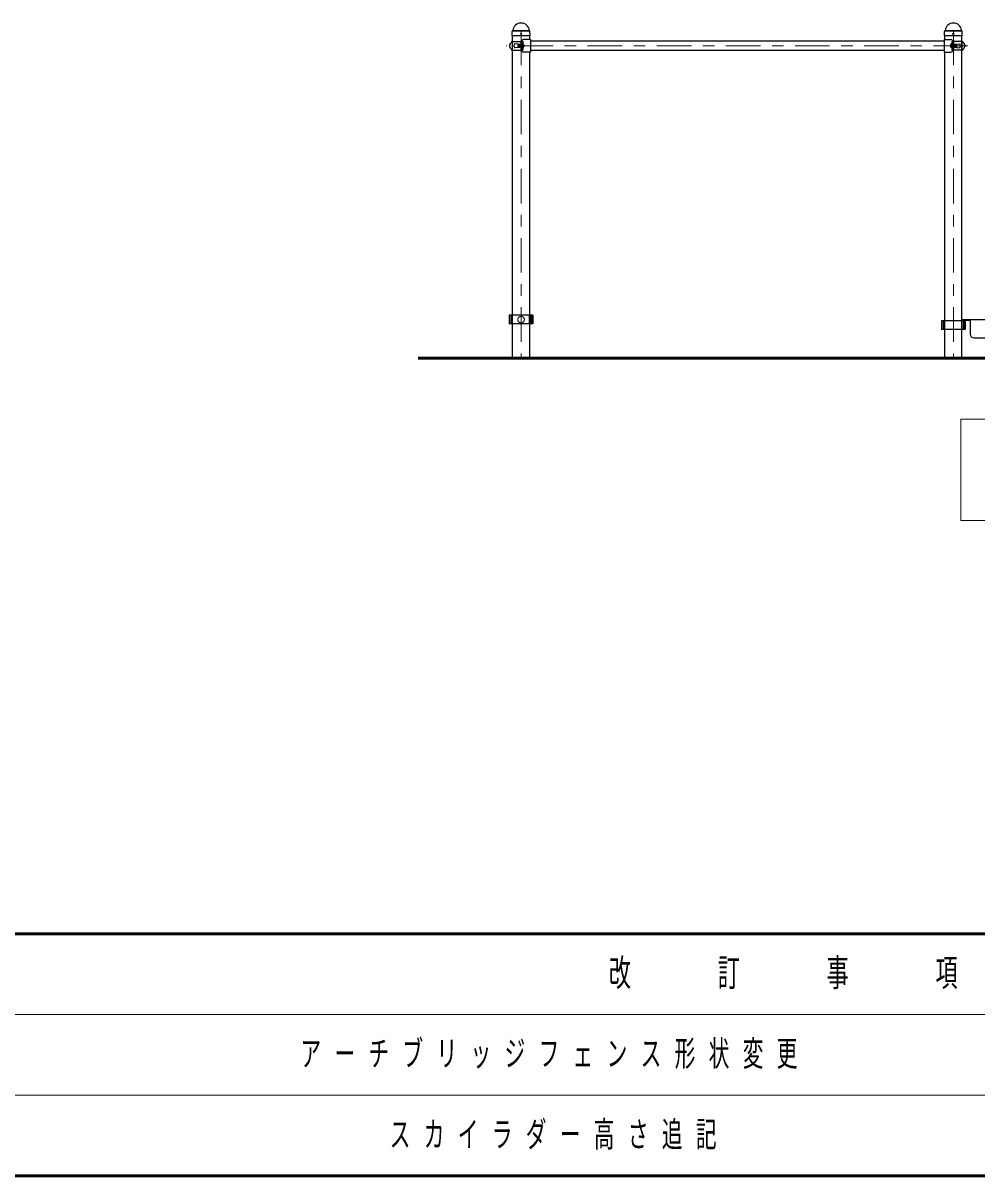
# Model space of a CAD drawing. Units: millimetres on the paper, scale 1:60. Extents: x -571 to 0, y -594 to 267.
# Drawn here: x -380.8 to -298.1, y -297 to -197 of the extents above; entities that cross this region are included whole.
import ezdxf

# ---------------------------------------------------------------- set-up
doc = ezdxf.new("R2010")
doc.units = ezdxf.units.MM
doc.linetypes.add('USER1', pattern=[4.5, 2.5, -2])
doc.linetypes.add('USER2', pattern=[6, 3, -1, 1, -1])
for name, color, linetype, lineweight in [('1_60', 7, 'Continuous', 25), ('NAKAMURA図枠', 7, 'Continuous', 13), ('図面情報', 7, 'Continuous', 13)]:
    doc.layers.add(name, color=color, linetype=linetype, lineweight=lineweight)
doc.styles.add('ＭＳ ゴシック', font='')
doc.styles.get('ＭＳ ゴシック').set_extended_font_data('MS Gothic')

msp = doc.modelspace()

# ---------------------------------------------------------------- linework, layer by layer
at = {"layer": '1_60'}
for p, q in [((-338.377, -198.077), (-338.37, -197.747)), ((-338.35, -197.698), (-338.331, -197.68)), ((-336.856, -197.698), (-336.874, -197.68)), ((-336.829, -198.077), (-336.835, -197.747)), ((-300.877, -198.077), (-300.87, -197.747)), ((-300.85, -197.698), (-300.831, -197.68)), ((-299.356, -197.698), (-299.374, -197.68)), ((-299.329, -198.077), (-299.335, -197.747)), ((-338.548, -198.819), (-338.553, -198.819)), ((-338.369, -198.085), (-338.377, -198.077)), ((-338.369, -198.085), (-336.837, -198.085)), ((-337.628, -198.644), (-337.628, -199.327)), ((-337.46, -198.836), (-337.444, -198.836)), ((-337.46, -198.836), (-337.46, -199.136)), ((-337.36, -198.919), (-337.36, -199.052)), ((-336.829, -198.077), (-336.837, -198.085)), ((-300.869, -198.085), (-300.877, -198.077)), ((-300.869, -198.085), (-299.337, -198.085)), ((-300.345, -198.919), (-300.345, -199.052)), ((-300.245, -198.836), (-300.261, -198.836)), ((-300.245, -198.836), (-300.245, -199.136)), ((-300.077, -198.644), (-300.077, -199.327)), ((-299.329, -198.077), (-299.337, -198.085)), ((-299.157, -198.819), (-299.152, -198.819)), ((-338.548, -199.152), (-338.553, -199.152)), ((-337.46, -199.136), (-337.444, -199.136)), ((-300.245, -199.136), (-300.261, -199.136)), ((-299.157, -199.152), (-299.152, -199.152)), ((-336.573, -222.361), (-338.633, -222.361)), ((-338.633, -222.361), (-338.633, -223.111)), ((-338.494, -222.361), (-338.494, -223.111)), ((-336.907, -222.361), (-336.907, -223.111)), ((-336.751, -222.361), (-336.751, -223.111)), ((-336.702, -222.361), (-336.702, -223.111)), ((-336.573, -222.361), (-336.573, -223.111)), ((-301.133, -222.836), (-301.133, -223.586)), ((-299.073, -222.836), (-301.133, -222.836)), ((-300.994, -222.836), (-300.994, -223.586)), ((-299.407, -222.836), (-299.407, -223.586)), ((-299.36, -222.736), (-298.644, -222.736)), ((-299.36, -222.774), (-298.644, -222.774)), ((-299.251, -222.836), (-299.251, -223.586)), ((-299.202, -222.836), (-299.202, -223.586)), ((-299.073, -222.836), (-299.073, -223.586)), ((-298.644, -222.786), (-298.644, -223.986)), ((-298.594, -222.736), (-289.111, -222.736)), ((-336.573, -223.111), (-338.633, -223.111)), ((-299.073, -223.586), (-301.133, -223.586)), ((-298.311, -224.319), (-293.853, -224.319))]:
    msp.add_line(p, q, dxfattribs=at)
at = {"layer": '1_60', "lineweight": 13}
for p, q in [((-338.347, -197.727), (-336.858, -197.727)), ((-338.317, -197.669), (-336.891, -197.669)), ((-300.847, -197.727), (-299.358, -197.727)), ((-300.817, -197.669), (-299.391, -197.669)), ((-299.453, -231.361), (-299.453, -240.161)), ((-242.653, -231.361), (-299.453, -231.361)), ((-299.453, -240.161), (-242.653, -240.161))]:
    msp.add_line(p, q, dxfattribs=at)
at = {"layer": '1_60', "linetype": 'USER2', "lineweight": 13}
for p, q in [((-337.603, -197.661), (-337.603, -226.069)), ((-300.103, -197.661), (-300.103, -226.069)), ((-298.835, -198.986), (-338.907, -198.986))]:
    msp.add_line(p, q, dxfattribs=at)
at = {"layer": '1_60', "color": 2}
for p, q in [((-338.371, -198.611), (-337.661, -198.611)), ((-337.872, -198.833), (-338.157, -198.818)), ((-337.872, -198.833), (-337.872, -199.138)), ((-299.334, -198.611), (-300.044, -198.611)), ((-299.832, -198.833), (-299.548, -198.818)), ((-299.832, -198.833), (-299.832, -199.138)), ((-338.369, -199.361), (-337.661, -199.361)), ((-337.872, -199.138), (-338.157, -199.153)), ((-299.335, -199.361), (-300.044, -199.361)), ((-299.832, -199.138), (-299.548, -199.153))]:
    msp.add_line(p, q, dxfattribs=at)
at = {"layer": '1_60', "color": 2, "linetype": 'USER1', "lineweight": 13}
for p, q in [((-338.353, -198.627), (-338.353, -199.344)), ((-337.736, -198.84), (-337.872, -198.833)), ((-337.728, -198.848), (-337.728, -199.123)), ((-337.628, -198.886), (-337.728, -198.886)), ((-300.077, -198.886), (-299.977, -198.886)), ((-299.977, -198.848), (-299.977, -199.123)), ((-299.969, -198.84), (-299.832, -198.833)), ((-299.352, -198.627), (-299.352, -199.344)), ((-337.736, -199.131), (-337.872, -199.138)), ((-337.628, -199.086), (-337.728, -199.086)), ((-300.077, -199.086), (-299.977, -199.086)), ((-299.969, -199.131), (-299.832, -199.138))]:
    msp.add_line(p, q, dxfattribs=at)
at = {"layer": '1_60', "color": 40}
for p, q in [((-338.345, -226.069), (-338.345, -198.085)), ((-337.46, -198.611), (-337.56, -198.611)), ((-337.56, -198.611), (-337.56, -199.361)), ((-337.46, -198.611), (-337.46, -199.361)), ((-336.79, -198.444), (-337.394, -198.444)), ((-336.86, -198.444), (-336.86, -198.085)), ((-336.79, -198.444), (-336.79, -199.527)), ((-300.915, -198.581), (-336.79, -198.581)), ((-300.915, -198.444), (-300.311, -198.444)), ((-300.915, -198.444), (-300.915, -199.527)), ((-300.845, -198.444), (-300.845, -198.085)), ((-300.245, -198.611), (-300.145, -198.611)), ((-300.245, -198.611), (-300.245, -199.361)), ((-300.145, -198.611), (-300.145, -199.361)), ((-299.36, -226.069), (-299.36, -198.085)), ((-337.46, -199.361), (-337.56, -199.361)), ((-336.79, -199.527), (-337.394, -199.527)), ((-336.86, -226.069), (-336.86, -199.527)), ((-300.915, -199.391), (-336.79, -199.391)), ((-300.915, -199.527), (-300.311, -199.527)), ((-300.845, -226.069), (-300.845, -199.527)), ((-300.245, -199.361), (-300.145, -199.361))]:
    msp.add_line(p, q, dxfattribs=at)
at = {"layer": '1_60', "linetype": 'USER1', "lineweight": 13}
for p, q in [((-337.877, -198.902), (-337.46, -198.902)), ((-337.877, -199.069), (-337.877, -198.902)), ((-337.861, -198.844), (-337.861, -199.127)), ((-337.728, -198.844), (-337.861, -198.844)), ((-299.828, -198.902), (-300.245, -198.902)), ((-299.977, -198.844), (-299.844, -198.844)), ((-299.844, -198.844), (-299.844, -199.127)), ((-299.828, -199.069), (-299.828, -198.902)), ((-337.877, -199.069), (-337.46, -199.069)), ((-337.728, -199.127), (-337.861, -199.127)), ((-299.828, -199.069), (-300.245, -199.069)), ((-299.977, -199.127), (-299.844, -199.127))]:
    msp.add_line(p, q, dxfattribs=at)
at = {"layer": '1_60', "color": 40, "linetype": 'USER1', "lineweight": 13}
for p, q in [((-337.46, -198.886), (-337.56, -198.886)), ((-300.245, -198.886), (-300.145, -198.886)), ((-337.46, -199.086), (-337.56, -199.086)), ((-300.245, -199.086), (-300.145, -199.086))]:
    msp.add_line(p, q, dxfattribs=at)
at = {"layer": '1_60', "lineweight": 50}
msp.add_line((-160.318, -226.069), (-346.533, -226.069), dxfattribs=at)
at = {"layer": '1_60'}
for centre in [(-337.603, -197.952), (-300.103, -197.952)]:
    msp.add_circle(centre, 0.05, dxfattribs=at)
at = {"layer": '1_60', "linetype": 'USER1', "lineweight": 13}
msp.add_circle((-337.603, -222.736), 0.283, dxfattribs=at)
at = {"layer": '1_60'}
for centre, radius, start, end in [((-338.3, -197.748), 0.07, 135, 178.99605), ((-338.364, -197.647), 0.0467, 315, 353.3676), ((-337.603, -197.736), 0.72, 90, 173.3676), ((-337.603, -197.736), 0.72, 6.6324, 90), ((-336.841, -197.647), 0.0467, 186.6324, 225), ((-336.905, -197.748), 0.07, 1.00395, 45), ((-300.8, -197.748), 0.07, 135, 178.99605), ((-300.864, -197.647), 0.0467, 315, 353.3676), ((-300.103, -197.736), 0.72, 90, 173.3676), ((-300.103, -197.736), 0.72, 6.6324, 90), ((-299.341, -197.647), 0.0467, 186.6324, 225), ((-299.405, -197.748), 0.07, 1.00395, 45), ((-338.353, -198.986), 0.267, 143.1301, 216.8699), ((-338.553, -198.836), 0.0167, 90, 143.1301), ((-337.444, -198.919), 0.0833, 0, 90), ((-300.261, -198.919), 0.0833, 90, 180), ((-299.152, -198.836), 0.0167, 36.8699, 90), ((-299.352, -198.986), 0.267, 323.1301, 36.8699), ((-338.553, -199.136), 0.0167, 216.8699, 270), ((-337.444, -199.052), 0.0833, 270, 0), ((-300.261, -199.052), 0.0833, 180, 270), ((-299.152, -199.136), 0.0167, 270, 323.1301), ((-298.594, -222.786), 0.05, 90, 180), ((-298.311, -223.986), 0.333, 180, 270)]:
    msp.add_arc(centre, radius, start, end, dxfattribs=at)
at = {"layer": '1_60', "color": 2}
for centre, radius, start, end in [((-338.353, -198.986), 0.25, 154.44159, 205.55841), ((-337.526, -199.381), 1.167, 140.22094, 154.44159), ((-338.371, -198.677), 0.0667, 90, 140.22094), ((-337.994, -198.986), 0.232, 154.69944, 205.30056), ((-337.148, -199.385), 1.167, 151.38495, 154.69944), ((-338.158, -198.834), 0.0167, 87, 151.38495), ((-337.661, -198.644), 0.0333, 0, 90), ((-300.044, -198.644), 0.0333, 90, 180), ((-299.547, -198.834), 0.0167, 28.61505, 93), ((-300.557, -199.385), 1.167, 25.30055, 28.61505), ((-299.711, -198.986), 0.232, 334.69945, 25.30055), ((-299.334, -198.677), 0.0667, 39.77906, 90), ((-300.179, -199.381), 1.167, 25.55841, 39.77906), ((-299.352, -198.986), 0.25, 334.44159, 25.55841), ((-337.526, -198.59), 1.167, 205.55841, 219.77906), ((-338.371, -199.294), 0.0667, 219.77906, 270), ((-337.148, -198.586), 1.167, 205.30056, 208.61505), ((-338.158, -199.137), 0.0167, 208.61505, 273), ((-337.661, -199.327), 0.0333, 270, 0), ((-300.044, -199.327), 0.0333, 180, 270), ((-299.547, -199.137), 0.0167, 267, 331.38495), ((-300.557, -198.586), 1.167, 331.38495, 334.69945), ((-299.334, -199.294), 0.0667, 270, 320.22094), ((-300.179, -198.59), 1.167, 320.22094, 334.44159)]:
    msp.add_arc(centre, radius, start, end, dxfattribs=at)
at = {"layer": '1_60', "color": 2, "linetype": 'USER1', "lineweight": 13}
for centre, radius, start, end in [((-338.369, -198.627), 0.0167, 0, 91.98888), ((-337.736, -198.848), 0.0083, 0, 88), ((-337.736, -198.848), 0.0083, 0, 88), ((-299.969, -198.848), 0.0083, 92, 180), ((-299.969, -198.848), 0.0083, 92, 180), ((-299.335, -198.627), 0.0167, 88.01112, 180), ((-338.369, -199.344), 0.0167, 270, 0), ((-337.736, -199.123), 0.0083, 273, 0), ((-337.736, -199.123), 0.0083, 272, 0), ((-299.969, -199.123), 0.0083, 180, 267), ((-299.969, -199.123), 0.0083, 180, 268), ((-299.335, -199.344), 0.0167, 180, 270)]:
    msp.add_arc(centre, radius, start, end, dxfattribs=at)
at = {"layer": '1_60', "color": 40}
for centre, start, end in [((-337.394, -198.611), 90, 180), ((-300.311, -198.611), 0, 90), ((-337.394, -199.361), 180, 270), ((-300.311, -199.361), 270, 0)]:
    msp.add_arc(centre, 0.167, start, end, dxfattribs=at)
at = {"layer": 'NAKAMURA図枠', "lineweight": 50}
for p, q in [((-385, -276), (0, -276)), ((-385, -297), (0, -297))]:
    msp.add_line(p, q, dxfattribs=at)
at = {"layer": 'NAKAMURA図枠'}
for p, q in [((-385, -283), (-243.5, -283)), ((-385, -290), (-243.5, -290))]:
    msp.add_line(p, q, dxfattribs=at)

# ---------------------------------------------------------------- texts
at = {"layer": 'NAKAMURA図枠', "color": 4, "insert": (-314.25, -279.5), "char_height": 2.346, "attachment_point": 5, "style": 'ＭＳ ゴシック'}
msp.add_mtext('\\T1.64;\\W0.6;改\u3000\u3000訂\u3000\u3000事\u3000\u3000項', dxfattribs=at)
at = {"layer": '図面情報', "char_height": 2.199, "style": 'ＭＳ ゴシック'}
for s, insert, attachment_point in [('\\T1.64;\\W0.6;アーチブリッジフェンス形状変更', (-356.75, -286.5), 4), ('\\T1.64;\\W0.6;スカイラダー高さ追記', (-334.25, -293.5), 5)]:
    msp.add_mtext(s, dxfattribs=dict(at, insert=insert, attachment_point=attachment_point))

doc.saveas('drawing.dxf')
